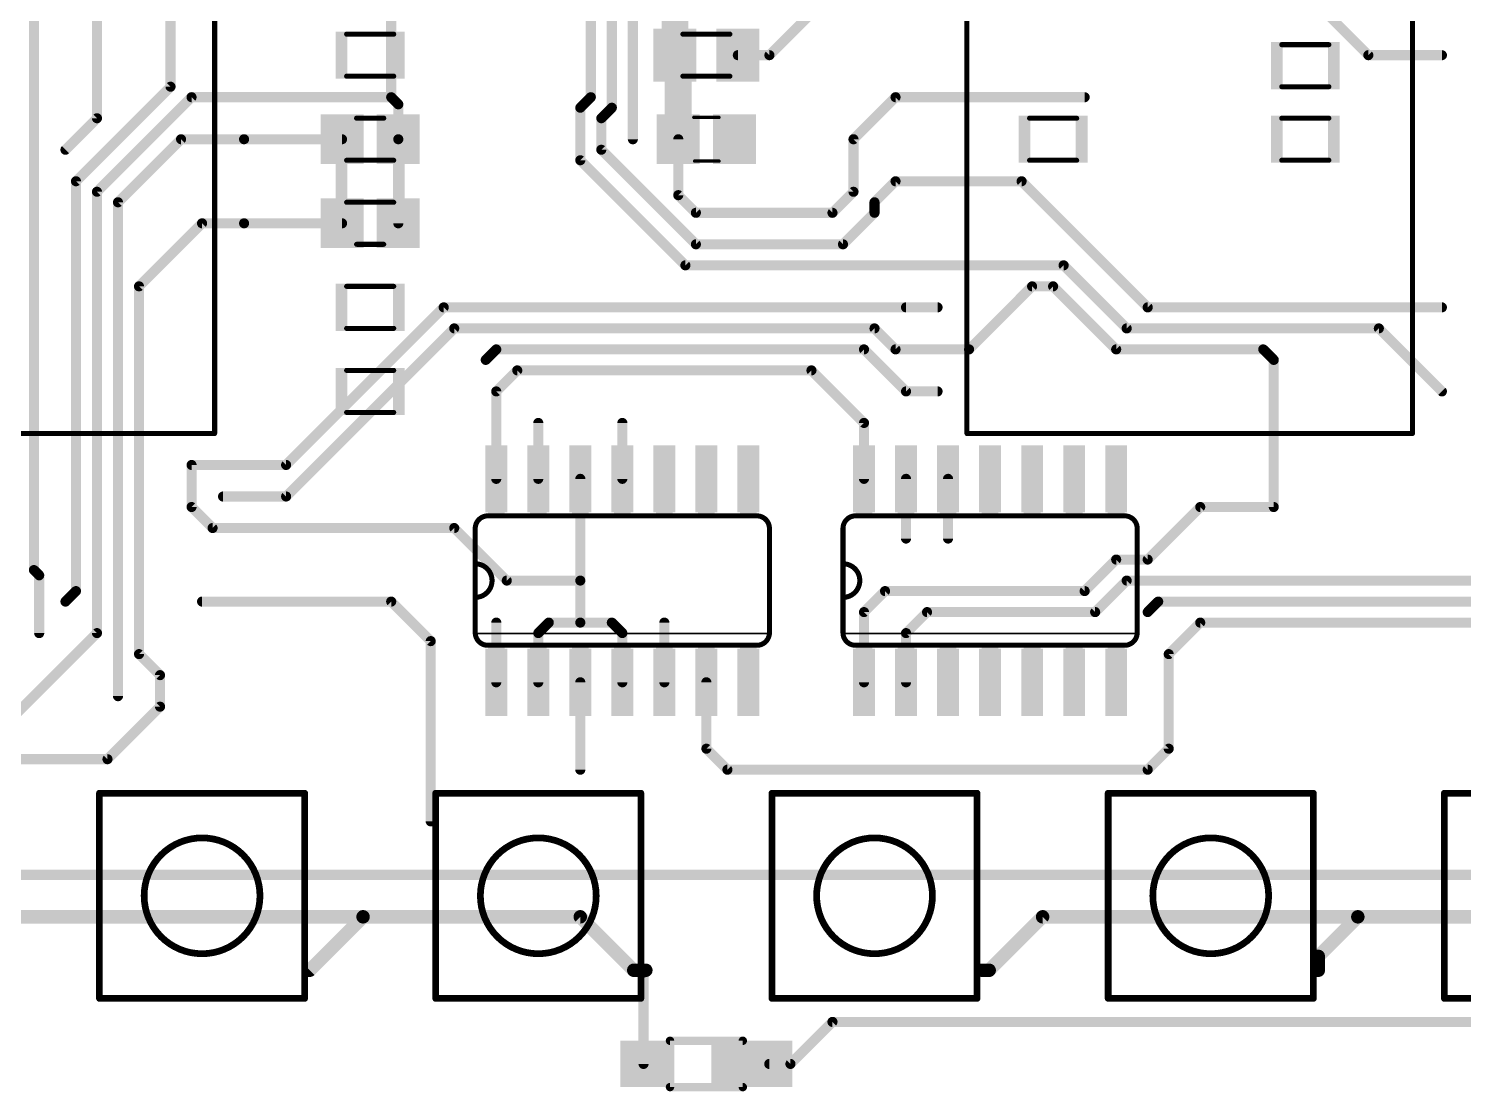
# Model space of a CAD drawing. Extents: x -0.33 to 4.26, y -0.1 to 5.53.
# Drawn here: x 1.269 to 2.975, y 2.23 to 3.494 of the extents above; entities that cross this region are included whole.
import ezdxf

# ---------------------------------------------------------------- set-up
doc = ezdxf.new("R2010")
doc.units = 0
for name, color, linetype in [('1', 22, 'CONTINUOUS'), ('21', 253, 'CONTINUOUS'), ('51', 253, 'CONTINUOUS'), ('52', 253, 'CONTINUOUS')]:
    doc.layers.add(name, color=color, linetype=linetype)

# ---------------------------------------------------------------- blocks, each defined once
blk = doc.blocks.new('RECT')
blk.add_solid([(-0.5, -0.5), (0.5, -0.5), (-0.5, 0.5), (0.5, 0.5)])

msp = doc.modelspace()

# ---------------------------------------------------------------- linework, layer by layer
at = {"layer": '1'}
for points, const_width in [([(1.275, 3.6625), (1.275, 2.85)], 0.012), ([(1.9625, 3.65), (1.9625, 3.4)], 0.012), ([(1.9875, 3.6625), (1.9875, 3.3625)], 0.012), ([(1.9375, 3.6375), (1.9375, 3.4125)], 0.012), ([(1.35, 3.625), (1.35, 3.3875)], 0.012), ([(2.037598, 3.5625), (2.037598, 3.4625)], 0.032), ([(1.7, 3.4125), (1.7, 3.554035)], 0.012), ([(1.4375, 3.425), (1.4375, 3.5375)], 0.012), ([(2.15, 3.4625), (2.2, 3.5125)], 0.012), ([(2.8125, 3.5125), (2.8625, 3.4625)], 0.012), ([(2.041535, 3.4625), (2.041535, 3.3625)], 0.032), ([(2.037598, 3.4625), (2.041535, 3.4625)], 0.024), ([(2.112402, 3.4625), (2.15, 3.4625)], 0.012), ([(2.8625, 3.4625), (2.95, 3.4625)], 0.012), ([(1.325, 3.3125), (1.4375, 3.425)], 0.012), ([(1.4625, 3.4125), (1.35, 3.3)], 0.012), ([(1.7, 3.4125), (1.4625, 3.4125)], 0.012), ([(1.708465, 3.404035), (1.7, 3.4125)], 0.012), ([(1.9375, 3.4125), (1.925, 3.4)], 0.012), ([(2.25, 3.3625), (2.3, 3.4125)], 0.012), ([(2.3, 3.4125), (2.525, 3.4125)], 0.012), ([(1.708465, 3.3625), (1.708465, 3.404035)], 0.012), ([(1.925, 3.4), (1.925, 3.3375)], 0.012), ([(1.9625, 3.4), (1.95, 3.3875)], 0.012), ([(1.35, 3.3875), (1.3125, 3.35)], 0.012), ([(1.95, 3.3875), (1.95, 3.35)], 0.012), ([(1.45, 3.3625), (1.375, 3.2875)], 0.012), ([(1.525, 3.3625), (1.45, 3.3625)], 0.012), ([(1.641535, 3.3625), (1.525, 3.3625)], 0.012), ([(1.708465, 3.2625), (1.708465, 3.3625)], 0.012), ([(2.041535, 3.3625), (2.041535, 3.295965)], 0.012), ([(2.25, 3.3), (2.25, 3.3625)], 0.012), ([(2.0625, 3.2375), (1.95, 3.35)], 0.012), ([(2.05, 3.2125), (1.925, 3.3375)], 0.012), ([(1.325, 3.3125), (1.325, 2.825)], 0.012), ([(2.275, 3.2875), (2.3, 3.3125)], 0.012), ([(2.45, 3.3125), (2.3, 3.3125)], 0.012), ([(2.6, 3.1625), (2.45, 3.3125)], 0.012), ([(1.35, 3.3), (1.35, 2.775)], 0.012), ([(2.041535, 3.295965), (2.0625, 3.275)], 0.012), ([(2.225, 3.275), (2.25, 3.3)], 0.012), ([(1.375, 3.2875), (1.375, 2.7)], 0.012), ([(2.0625, 3.275), (2.225, 3.275)], 0.012), ([(2.2375, 3.2375), (2.275, 3.275)], 0.012), ([(2.275, 3.275), (2.275, 3.2875)], 0.012), ([(1.475, 3.2625), (1.4, 3.1875)], 0.012), ([(1.525, 3.2625), (1.475, 3.2625)], 0.012), ([(1.641535, 3.2625), (1.525, 3.2625)], 0.012), ([(2.2375, 3.2375), (2.0625, 3.2375)], 0.012), ([(2.5, 3.2125), (2.05, 3.2125)], 0.012), ([(2.5, 3.2125), (2.575, 3.1375)], 0.012), ([(1.4, 3.1875), (1.4, 2.75)], 0.012), ([(2.3875, 3.1125), (2.4625, 3.1875)], 0.012), ([(2.4625, 3.1875), (2.4875, 3.1875)], 0.012), ([(2.4875, 3.1875), (2.5625, 3.1125)], 0.012), ([(1.575, 2.975), (1.7625, 3.1625)], 0.012), ([(1.7625, 3.1625), (2.35, 3.1625)], 0.012), ([(2.35, 3.1625), (2.3125, 3.1625)], 0.012), ([(2.95, 3.1625), (2.6, 3.1625)], 0.012), ([(1.575, 2.9375), (1.775, 3.1375)], 0.012), ([(1.775, 3.1375), (2.275, 3.1375)], 0.012), ([(2.275, 3.1375), (2.3, 3.1125)], 0.012), ([(2.575, 3.1375), (2.875, 3.1375)], 0.012), ([(2.875, 3.1375), (2.95, 3.0625)], 0.012), ([(1.825, 3.1125), (1.8125, 3.1)], 0.012), ([(2.2625, 3.1125), (1.825, 3.1125)], 0.012), ([(2.3125, 3.0625), (2.2625, 3.1125)], 0.012), ([(2.3, 3.1125), (2.3875, 3.1125)], 0.012), ([(2.5625, 3.1125), (2.7375, 3.1125)], 0.012), ([(2.7375, 3.1125), (2.75, 3.1)], 0.012), ([(1.825, 3.0625), (1.85, 3.0875)], 0.012), ([(1.85, 3.0875), (2.2, 3.0875)], 0.012), ([(2.2, 3.0875), (2.2625, 3.025)], 0.012), ([(2.75, 3.1), (2.75, 2.925)], 0.012), ([(1.825, 3.0625), (1.825, 2.9585)], 0.012), ([(2.35, 3.0625), (2.3125, 3.0625)], 0.012), ([(1.875, 2.9585), (1.875, 3.025)], 0.012), ([(1.975, 2.9585), (1.975, 3.025)], 0.012), ([(2.2625, 2.9585), (2.2625, 3.025)], 0.012), ([(1.575, 2.975), (1.4625, 2.975)], 0.012), ([(1.4625, 2.975), (1.4625, 2.925)], 0.012), ([(1.925, 2.9585), (1.925, 2.8375)], 0.012), ([(2.3125, 2.9585), (2.3125, 2.8875)], 0.012), ([(2.3625, 2.9585), (2.3625, 2.8875)], 0.012), ([(1.5, 2.9375), (1.575, 2.9375)], 0.012), ([(1.4625, 2.925), (1.4875, 2.9)], 0.012), ([(2.6, 2.8625), (2.6625, 2.925)], 0.012), ([(2.6625, 2.925), (2.75, 2.925)], 0.012), ([(1.4875, 2.9), (1.775, 2.9)], 0.012), ([(1.775, 2.9), (1.8375, 2.8375)], 0.012), ([(2.5625, 2.8625), (2.525, 2.825)], 0.012), ([(2.6, 2.8625), (2.5625, 2.8625)], 0.012), ([(1.275, 2.85), (1.28125, 2.84375)], 0.012), ([(1.28125, 2.84375), (1.28125, 2.775)], 0.012), ([(1.8375, 2.8375), (1.925, 2.8375)], 0.012), ([(1.925, 2.8375), (1.925, 2.7875)], 0.012), ([(2.575, 2.8375), (2.5375, 2.8)], 0.012), ([(3.4875, 2.8375), (2.575, 2.8375)], 0.012), ([(1.325, 2.825), (1.3125, 2.8125)], 0.012), ([(1.7, 2.8125), (1.475, 2.8125)], 0.012), ([(1.747047, 2.765453), (1.7, 2.8125)], 0.012), ([(2.2875, 2.825), (2.2625, 2.8)], 0.012), ([(2.525, 2.825), (2.2875, 2.825)], 0.012), ([(2.6125, 2.8125), (2.6, 2.8)], 0.012), ([(3.5, 2.8125), (2.6125, 2.8125)], 0.012), ([(2.2625, 2.7165), (2.2625, 2.8)], 0.012), ([(2.3375, 2.8), (2.3125, 2.775)], 0.012), ([(2.5375, 2.8), (2.3375, 2.8)], 0.012), ([(1.825, 2.7165), (1.825, 2.7875)], 0.012), ([(1.875, 2.775), (1.8875, 2.7875)], 0.012), ([(1.8875, 2.7875), (1.925, 2.7875)], 0.012), ([(1.925, 2.7875), (1.9625, 2.7875)], 0.012), ([(1.9625, 2.7875), (1.975, 2.775)], 0.012), ([(2.025, 2.7165), (2.025, 2.7875)], 0.012), ([(2.6625, 2.7875), (2.625, 2.75)], 0.012), ([(3.5125, 2.7875), (2.6625, 2.7875)], 0.012), ([(1.35, 2.775), (1.25, 2.675)], 0.012), ([(1.747047, 2.551083), (1.747047, 2.765453)], 0.012), ([(1.875, 2.7165), (1.875, 2.775)], 0.012), ([(1.975, 2.775), (1.975, 2.7165)], 0.012), ([(2.3125, 2.775), (2.3125, 2.7165)], 0.012), ([(1.4, 2.75), (1.425, 2.725)], 0.012), ([(2.625, 2.75), (2.625, 2.6375)], 0.012), ([(1.425, 2.725), (1.425, 2.6875)], 0.012), ([(1.925, 2.6125), (1.925, 2.7165)], 0.012), ([(2.075, 2.6375), (2.075, 2.7165)], 0.012), ([(1.425, 2.6875), (1.3625, 2.625)], 0.012), ([(1.3625, 2.625), (1.020965, 2.625)], 0.012), ([(2.1, 2.6125), (2.075, 2.6375)], 0.012), ([(2.625, 2.6375), (2.6, 2.6125)], 0.012), ([(2.6, 2.6125), (2.1, 2.6125)], 0.012), ([(3.675, 2.4875), (0.21063, 2.4875)], 0.012), ([(1.666535, 2.4375), (1.25, 2.4375)], 0.016), ([(1.666535, 2.4375), (1.602953, 2.373917)], 0.016), ([(1.925, 2.4375), (1.666535, 2.4375)], 0.016), ([(1.988583, 2.373917), (1.925, 2.4375)], 0.016), ([(2.411417, 2.373917), (2.475, 2.4375)], 0.016), ([(2.475, 2.4375), (2.85, 2.4375)], 0.016), ([(2.802953, 2.390453), (2.85, 2.4375)], 0.016), ([(2.85, 2.4375), (3.25, 2.4375)], 0.016), ([(2.802953, 2.373917), (2.802953, 2.390453)], 0.016), ([(2.002953, 2.373917), (1.988583, 2.373917)], 0.016), ([(2.000197, 2.371161), (2.002953, 2.373917)], 0.012), ([(2.000197, 2.2625), (2.000197, 2.371161)], 0.012), ([(2.402953, 2.373917), (2.411417, 2.373917)], 0.016), ([(2.175, 2.2625), (2.225, 2.3125)], 0.012), ([(2.225, 2.3125), (3, 2.3125)], 0.012), ([(2.149803, 2.2625), (2.175, 2.2625)], 0.012)]:
    msp.add_lwpolyline(points, dxfattribs=dict(at, const_width=const_width))
for points, const_width in [([(2.029598, 3.4625, 1), (2.045598, 3.4625)], 0.016), ([(2.049535, 3.4625, 1), (2.033535, 3.4625)], 0.016), ([(2.037598, 3.4685, 1), (2.037598, 3.4565)], 0.012), ([(2.041535, 3.4565, 1), (2.041535, 3.4685)], 0.012), ([(2.112402, 3.4655, 1), (2.112402, 3.4595)], 0.006), ([(2.147879, 3.464621, 1), (2.152121, 3.460379)], 0.006), ([(2.15, 3.4595, 1), (2.15, 3.4655)], 0.006), ([(2.8625, 3.4655, 1), (2.8625, 3.4595)], 0.006), ([(2.860379, 3.460379, 1), (2.864621, 3.464621)], 0.006), ([(2.95, 3.4595, 1), (2.95, 3.4655)], 0.006), ([(1.439621, 3.422879, 1), (1.435379, 3.427121)], 0.006), ([(1.4345, 3.425, 1), (1.4405, 3.425)], 0.006), ([(1.4625, 3.4155, 1), (1.4625, 3.4095)], 0.006), ([(1.464621, 3.410379, 1), (1.460379, 3.414621)], 0.006), ([(1.702121, 3.414621, 1), (1.697879, 3.410379)], 0.006), ([(1.697, 3.4125, 1), (1.703, 3.4125)], 0.006), ([(1.7, 3.4095, 1), (1.7, 3.4155)], 0.006), ([(1.9345, 3.4125, 1), (1.9405, 3.4125)], 0.006), ([(1.939621, 3.410379, 1), (1.935379, 3.414621)], 0.006), ([(2.3, 3.4155, 1), (2.3, 3.4095)], 0.006), ([(2.302121, 3.410379, 1), (2.297879, 3.414621)], 0.006), ([(2.525, 3.4095, 1), (2.525, 3.4155)], 0.006), ([(1.711465, 3.404035, 1), (1.705465, 3.404035)], 0.006), ([(1.706343, 3.401914, 1), (1.710586, 3.406157)], 0.006), ([(1.928, 3.4, 1), (1.922, 3.4)], 0.006), ([(1.922879, 3.402121, 1), (1.927121, 3.397879)], 0.006), ([(1.9595, 3.4, 1), (1.9655, 3.4)], 0.006), ([(1.964621, 3.397879, 1), (1.960379, 3.402121)], 0.006), ([(1.347, 3.3875, 1), (1.353, 3.3875)], 0.006), ([(1.352121, 3.385379, 1), (1.347879, 3.389621)], 0.006), ([(1.953, 3.3875, 1), (1.947, 3.3875)], 0.006), ([(1.947879, 3.389621, 1), (1.952121, 3.385379)], 0.006), ([(1.45, 3.3655, 1), (1.45, 3.3595)], 0.006), ([(1.452121, 3.360379, 1), (1.447879, 3.364621)], 0.006), ([(1.525, 3.3655, 1), (1.525, 3.3595)], 0.006), ([(1.525, 3.3595, 1), (1.525, 3.3655)], 0.006), ([(1.641535, 3.3595, 1), (1.641535, 3.3655)], 0.006), ([(1.711465, 3.3625, 1), (1.705465, 3.3625)], 0.006), ([(1.705465, 3.3625, 1), (1.711465, 3.3625)], 0.006), ([(1.9845, 3.3625, 1), (1.9905, 3.3625)], 0.006), ([(2.033535, 3.3625, 1), (2.049535, 3.3625)], 0.016), ([(2.044535, 3.3625, 1), (2.038535, 3.3625)], 0.006), ([(2.253, 3.3625, 1), (2.247, 3.3625)], 0.006), ([(2.247879, 3.364621, 1), (2.252121, 3.360379)], 0.006), ([(1.310379, 3.352121, 1), (1.314621, 3.347879)], 0.006), ([(1.952121, 3.352121, 1), (1.947879, 3.347879)], 0.006), ([(1.947, 3.35, 1), (1.953, 3.35)], 0.006), ([(1.927121, 3.339621, 1), (1.922879, 3.335379)], 0.006), ([(1.922, 3.3375, 1), (1.928, 3.3375)], 0.006), ([(1.328, 3.3125, 1), (1.322, 3.3125)], 0.006), ([(1.322879, 3.314621, 1), (1.327121, 3.310379)], 0.006), ([(2.3, 3.3155, 1), (2.3, 3.3095)], 0.006), ([(2.302121, 3.310379, 1), (2.297879, 3.314621)], 0.006), ([(2.452121, 3.314621, 1), (2.447879, 3.310379)], 0.006), ([(2.45, 3.3095, 1), (2.45, 3.3155)], 0.006), ([(1.353, 3.3, 1), (1.347, 3.3)], 0.006), ([(1.347879, 3.302121, 1), (1.352121, 3.297879)], 0.006), ([(2.043657, 3.298086, 1), (2.039414, 3.293843)], 0.006), ([(2.038535, 3.295965, 1), (2.044535, 3.295965)], 0.006), ([(2.247, 3.3, 1), (2.253, 3.3)], 0.006), ([(2.252121, 3.297879, 1), (2.247879, 3.302121)], 0.006), ([(1.378, 3.2875, 1), (1.372, 3.2875)], 0.006), ([(1.372879, 3.289621, 1), (1.377121, 3.285379)], 0.006), ([(2.0625, 3.278, 1), (2.0625, 3.272)], 0.006), ([(2.060379, 3.272879, 1), (2.064621, 3.277121)], 0.006), ([(2.222879, 3.277121, 1), (2.227121, 3.272879)], 0.006), ([(2.225, 3.272, 1), (2.225, 3.278)], 0.006), ([(2.278, 3.2875, 1), (2.272, 3.2875)], 0.006), ([(2.272879, 3.289621, 1), (2.277121, 3.285379)], 0.006), ([(2.272, 3.275, 1), (2.278, 3.275)], 0.006), ([(2.277121, 3.272879, 1), (2.272879, 3.277121)], 0.006), ([(1.475, 3.2655, 1), (1.475, 3.2595)], 0.006), ([(1.477121, 3.260379, 1), (1.472879, 3.264621)], 0.006), ([(1.525, 3.2655, 1), (1.525, 3.2595)], 0.006), ([(1.525, 3.2595, 1), (1.525, 3.2655)], 0.006), ([(1.641535, 3.2595, 1), (1.641535, 3.2655)], 0.006), ([(1.705465, 3.2625, 1), (1.711465, 3.2625)], 0.006), ([(2.0625, 3.2405, 1), (2.0625, 3.2345)], 0.006), ([(2.2375, 3.2345, 1), (2.2375, 3.2405)], 0.006), ([(2.060379, 3.235379, 1), (2.064621, 3.239621)], 0.006), ([(2.235379, 3.239621, 1), (2.239621, 3.235379)], 0.006), ([(2.05, 3.2155, 1), (2.05, 3.2095)], 0.006), ([(2.047879, 3.210379, 1), (2.052121, 3.214621)], 0.006), ([(2.502121, 3.214621, 1), (2.497879, 3.210379)], 0.006), ([(2.5, 3.2095, 1), (2.5, 3.2155)], 0.006), ([(1.403, 3.1875, 1), (1.397, 3.1875)], 0.006), ([(1.397879, 3.189621, 1), (1.402121, 3.185379)], 0.006), ([(2.4625, 3.1905, 1), (2.4625, 3.1845)], 0.006), ([(2.464621, 3.185379, 1), (2.460379, 3.189621)], 0.006), ([(2.489621, 3.189621, 1), (2.485379, 3.185379)], 0.006), ([(2.4875, 3.1845, 1), (2.4875, 3.1905)], 0.006), ([(1.7625, 3.1655, 1), (1.7625, 3.1595)], 0.006), ([(1.764621, 3.160379, 1), (1.760379, 3.164621)], 0.006), ([(2.3125, 3.1655, 1), (2.3125, 3.1595)], 0.006), ([(2.35, 3.1595, 1), (2.35, 3.1655)], 0.006), ([(2.35, 3.1595, 1), (2.35, 3.1655)], 0.006), ([(2.6, 3.1655, 1), (2.6, 3.1595)], 0.006), ([(2.597879, 3.160379, 1), (2.602121, 3.164621)], 0.006), ([(2.95, 3.1595, 1), (2.95, 3.1655)], 0.006), ([(1.775, 3.1405, 1), (1.775, 3.1345)], 0.006), ([(1.777121, 3.135379, 1), (1.772879, 3.139621)], 0.006), ([(2.277121, 3.139621, 1), (2.272879, 3.135379)], 0.006), ([(2.275, 3.1345, 1), (2.275, 3.1405)], 0.006), ([(2.575, 3.1405, 1), (2.575, 3.1345)], 0.006), ([(2.572879, 3.135379, 1), (2.577121, 3.139621)], 0.006), ([(2.877121, 3.139621, 1), (2.872879, 3.135379)], 0.006), ([(2.875, 3.1345, 1), (2.875, 3.1405)], 0.006), ([(1.825, 3.1155, 1), (1.825, 3.1095)], 0.006), ([(1.827121, 3.110379, 1), (1.822879, 3.114621)], 0.006), ([(2.264621, 3.114621, 1), (2.260379, 3.110379)], 0.006), ([(2.2625, 3.1095, 1), (2.2625, 3.1155)], 0.006), ([(2.3, 3.1155, 1), (2.3, 3.1095)], 0.006), ([(2.297879, 3.110379, 1), (2.302121, 3.114621)], 0.006), ([(2.385379, 3.114621, 1), (2.389621, 3.110379)], 0.006), ([(2.3875, 3.1095, 1), (2.3875, 3.1155)], 0.006), ([(2.5625, 3.1155, 1), (2.5625, 3.1095)], 0.006), ([(2.560379, 3.110379, 1), (2.564621, 3.114621)], 0.006), ([(2.739621, 3.114621, 1), (2.735379, 3.110379)], 0.006), ([(2.7375, 3.1095, 1), (2.7375, 3.1155)], 0.006), ([(1.810379, 3.102121, 1), (1.814621, 3.097879)], 0.006), ([(1.85, 3.0905, 1), (1.85, 3.0845)], 0.006), ([(1.852121, 3.085379, 1), (1.847879, 3.089621)], 0.006), ([(2.202121, 3.089621, 1), (2.197879, 3.085379)], 0.006), ([(2.2, 3.0845, 1), (2.2, 3.0905)], 0.006), ([(2.753, 3.1, 1), (2.747, 3.1)], 0.006), ([(2.747879, 3.097879, 1), (2.752121, 3.102121)], 0.006), ([(1.828, 3.0625, 1), (1.822, 3.0625)], 0.006), ([(1.822879, 3.064621, 1), (1.827121, 3.060379)], 0.006), ([(2.3125, 3.0655, 1), (2.3125, 3.0595)], 0.006), ([(2.310379, 3.060379, 1), (2.314621, 3.064621)], 0.006), ([(2.35, 3.0595, 1), (2.35, 3.0655)], 0.006), ([(2.947879, 3.060379, 1), (2.952121, 3.064621)], 0.006), ([(1.878, 3.025, 1), (1.872, 3.025)], 0.006), ([(1.978, 3.025, 1), (1.972, 3.025)], 0.006), ([(2.2655, 3.025, 1), (2.2595, 3.025)], 0.006), ([(2.260379, 3.022879, 1), (2.264621, 3.027121)], 0.006), ([(1.4625, 2.978, 1), (1.4625, 2.972)], 0.006), ([(1.4655, 2.975, 1), (1.4595, 2.975)], 0.006), ([(1.572879, 2.977121, 1), (1.577121, 2.972879)], 0.006), ([(1.575, 2.972, 1), (1.575, 2.978)], 0.006), ([(1.822, 2.9585, 1), (1.828, 2.9585)], 0.006), ([(1.872, 2.9585, 1), (1.878, 2.9585)], 0.006), ([(1.928, 2.9585, 1), (1.922, 2.9585)], 0.006), ([(1.972, 2.9585, 1), (1.978, 2.9585)], 0.006), ([(2.2595, 2.9585, 1), (2.2655, 2.9585)], 0.006), ([(2.3155, 2.9585, 1), (2.3095, 2.9585)], 0.006), ([(2.3655, 2.9585, 1), (2.3595, 2.9585)], 0.006), ([(1.5, 2.9405, 1), (1.5, 2.9345)], 0.006), ([(1.572879, 2.939621, 1), (1.577121, 2.935379)], 0.006), ([(1.575, 2.9345, 1), (1.575, 2.9405)], 0.006), ([(1.464621, 2.927121, 1), (1.460379, 2.922879)], 0.006), ([(1.4595, 2.925, 1), (1.4655, 2.925)], 0.006), ([(2.6625, 2.928, 1), (2.6625, 2.922)], 0.006), ([(2.664621, 2.922879, 1), (2.660379, 2.927121)], 0.006), ([(2.747, 2.925, 1), (2.753, 2.925)], 0.006), ([(2.75, 2.922, 1), (2.75, 2.928)], 0.006), ([(1.4875, 2.903, 1), (1.4875, 2.897)], 0.006), ([(1.485379, 2.897879, 1), (1.489621, 2.902121)], 0.006), ([(1.777121, 2.902121, 1), (1.772879, 2.897879)], 0.006), ([(1.775, 2.897, 1), (1.775, 2.903)], 0.006), ([(2.3095, 2.8875, 1), (2.3155, 2.8875)], 0.006), ([(2.3595, 2.8875, 1), (2.3655, 2.8875)], 0.006), ([(2.5625, 2.8655, 1), (2.5625, 2.8595)], 0.006), ([(2.564621, 2.860379, 1), (2.560379, 2.864621)], 0.006), ([(2.597879, 2.864621, 1), (2.602121, 2.860379)], 0.006), ([(2.6, 2.8595, 1), (2.6, 2.8655)], 0.006), ([(1.277121, 2.852121, 1), (1.272879, 2.847879)], 0.006), ([(1.272, 2.85, 1), (1.278, 2.85)], 0.006), ([(1.28425, 2.84375, 1), (1.27825, 2.84375)], 0.006), ([(1.279129, 2.841629, 1), (1.283371, 2.845871)], 0.006), ([(1.8375, 2.8405, 1), (1.8375, 2.8345)], 0.006), ([(1.835379, 2.835379, 1), (1.839621, 2.839621)], 0.006), ([(1.928, 2.8375, 1), (1.922, 2.8375)], 0.006), ([(1.922, 2.8375, 1), (1.928, 2.8375)], 0.006), ([(1.925, 2.8345, 1), (1.925, 2.8405)], 0.006), ([(2.575, 2.8405, 1), (2.575, 2.8345)], 0.006), ([(2.577121, 2.835379, 1), (2.572879, 2.839621)], 0.006), ([(1.310379, 2.814621, 1), (1.314621, 2.810379)], 0.006), ([(1.322, 2.825, 1), (1.328, 2.825)], 0.006), ([(1.327121, 2.822879, 1), (1.322879, 2.827121)], 0.006), ([(1.475, 2.8155, 1), (1.475, 2.8095)], 0.006), ([(1.702121, 2.814621, 1), (1.697879, 2.810379)], 0.006), ([(1.7, 2.8095, 1), (1.7, 2.8155)], 0.006), ([(2.2875, 2.828, 1), (2.2875, 2.822)], 0.006), ([(2.289621, 2.822879, 1), (2.285379, 2.827121)], 0.006), ([(2.522879, 2.827121, 1), (2.527121, 2.822879)], 0.006), ([(2.525, 2.822, 1), (2.525, 2.828)], 0.006), ([(2.6125, 2.8155, 1), (2.6125, 2.8095)], 0.006), ([(2.614621, 2.810379, 1), (2.610379, 2.814621)], 0.006), ([(2.2655, 2.8, 1), (2.2595, 2.8)], 0.006), ([(2.260379, 2.802121, 1), (2.264621, 2.797879)], 0.006), ([(2.3375, 2.803, 1), (2.3375, 2.797)], 0.006), ([(2.339621, 2.797879, 1), (2.335379, 2.802121)], 0.006), ([(2.535379, 2.802121, 1), (2.539621, 2.797879)], 0.006), ([(2.5375, 2.797, 1), (2.5375, 2.803)], 0.006), ([(2.597879, 2.802121, 1), (2.602121, 2.797879)], 0.006), ([(1.828, 2.7875, 1), (1.822, 2.7875)], 0.006), ([(1.8875, 2.7905, 1), (1.8875, 2.7845)], 0.006), ([(1.889621, 2.785379, 1), (1.885379, 2.789621)], 0.006), ([(1.925, 2.7905, 1), (1.925, 2.7845)], 0.006), ([(1.922, 2.7875, 1), (1.928, 2.7875)], 0.006), ([(1.925, 2.7845, 1), (1.925, 2.7905)], 0.006), ([(1.964621, 2.789621, 1), (1.960379, 2.785379)], 0.006), ([(1.9625, 2.7845, 1), (1.9625, 2.7905)], 0.006), ([(2.028, 2.7875, 1), (2.022, 2.7875)], 0.006), ([(2.6625, 2.7905, 1), (2.6625, 2.7845)], 0.006), ([(2.664621, 2.785379, 1), (2.660379, 2.789621)], 0.006), ([(1.27825, 2.775, 1), (1.28425, 2.775)], 0.006), ([(1.347, 2.775, 1), (1.353, 2.775)], 0.006), ([(1.352121, 2.772879, 1), (1.347879, 2.777121)], 0.006), ([(1.750047, 2.765453, 1), (1.744047, 2.765453)], 0.006), ([(1.744926, 2.763331, 1), (1.749169, 2.767574)], 0.006), ([(1.878, 2.775, 1), (1.872, 2.775)], 0.006), ([(1.872879, 2.777121, 1), (1.877121, 2.772879)], 0.006), ([(1.978, 2.775, 1), (1.972, 2.775)], 0.006), ([(1.972879, 2.772879, 1), (1.977121, 2.777121)], 0.006), ([(2.3155, 2.775, 1), (2.3095, 2.775)], 0.006), ([(2.310379, 2.777121, 1), (2.314621, 2.772879)], 0.006), ([(1.402121, 2.752121, 1), (1.397879, 2.747879)], 0.006), ([(1.397, 2.75, 1), (1.403, 2.75)], 0.006), ([(2.628, 2.75, 1), (2.622, 2.75)], 0.006), ([(2.622879, 2.752121, 1), (2.627121, 2.747879)], 0.006), ([(1.428, 2.725, 1), (1.422, 2.725)], 0.006), ([(1.422879, 2.722879, 1), (1.427121, 2.727121)], 0.006), ([(1.822, 2.7165, 1), (1.828, 2.7165)], 0.006), ([(1.872, 2.7165, 1), (1.878, 2.7165)], 0.006), ([(1.928, 2.7165, 1), (1.922, 2.7165)], 0.006), ([(1.972, 2.7165, 1), (1.978, 2.7165)], 0.006), ([(2.022, 2.7165, 1), (2.028, 2.7165)], 0.006), ([(2.078, 2.7165, 1), (2.072, 2.7165)], 0.006), ([(2.2595, 2.7165, 1), (2.2655, 2.7165)], 0.006), ([(2.3095, 2.7165, 1), (2.3155, 2.7165)], 0.006), ([(1.372, 2.7, 1), (1.378, 2.7)], 0.006), ([(1.422, 2.6875, 1), (1.428, 2.6875)], 0.006), ([(1.427121, 2.685379, 1), (1.422879, 2.689621)], 0.006), ([(1.360379, 2.627121, 1), (1.364621, 2.622879)], 0.006), ([(1.3625, 2.622, 1), (1.3625, 2.628)], 0.006), ([(2.077121, 2.639621, 1), (2.072879, 2.635379)], 0.006), ([(2.072, 2.6375, 1), (2.078, 2.6375)], 0.006), ([(2.622, 2.6375, 1), (2.628, 2.6375)], 0.006), ([(2.627121, 2.635379, 1), (2.622879, 2.639621)], 0.006), ([(1.922, 2.6125, 1), (1.928, 2.6125)], 0.006), ([(2.1, 2.6155, 1), (2.1, 2.6095)], 0.006), ([(2.097879, 2.610379, 1), (2.102121, 2.614621)], 0.006), ([(2.597879, 2.614621, 1), (2.602121, 2.610379)], 0.006), ([(2.6, 2.6095, 1), (2.6, 2.6155)], 0.006), ([(1.744047, 2.551083, 1), (1.750047, 2.551083)], 0.006), ([(1.666535, 2.4415, 1), (1.666535, 2.4335)], 0.008), ([(1.669364, 2.434672, 1), (1.663707, 2.440328)], 0.008), ([(1.666535, 2.4335, 1), (1.666535, 2.4415)], 0.008), ([(1.927828, 2.440328, 1), (1.922172, 2.434672)], 0.008), ([(1.925, 2.4335, 1), (1.925, 2.4415)], 0.008), ([(2.475, 2.4415, 1), (2.475, 2.4335)], 0.008), ([(2.477828, 2.434672, 1), (2.472172, 2.440328)], 0.008), ([(2.85, 2.4415, 1), (2.85, 2.4335)], 0.008), ([(2.852828, 2.434672, 1), (2.847172, 2.440328)], 0.008), ([(2.85, 2.4335, 1), (2.85, 2.4415)], 0.008), ([(2.800124, 2.393281, 1), (2.805781, 2.387624)], 0.008), ([(2.806953, 2.390453, 1), (2.798953, 2.390453)], 0.008), ([(1.600124, 2.376746, 1), (1.605781, 2.371089)], 0.008), ([(1.988583, 2.377917, 1), (1.988583, 2.369917)], 0.008), ([(1.985754, 2.371089, 1), (1.991411, 2.376746)], 0.008), ([(2.003197, 2.371161, 1), (1.997197, 2.371161)], 0.006), ([(1.998076, 2.373283, 1), (2.002318, 2.36904)], 0.006), ([(2.005074, 2.371796, 1), (2.000831, 2.376039)], 0.006), ([(2.002953, 2.369917, 1), (2.002953, 2.377917)], 0.008), ([(2.402953, 2.377917, 1), (2.402953, 2.369917)], 0.008), ([(2.408589, 2.376746, 1), (2.414246, 2.371089)], 0.008), ([(2.411417, 2.369917, 1), (2.411417, 2.377917)], 0.008), ([(2.798953, 2.373917, 1), (2.806953, 2.373917)], 0.008), ([(2.225, 2.3155, 1), (2.225, 2.3095)], 0.006), ([(2.227121, 2.310379, 1), (2.222879, 2.314621)], 0.006), ([(1.997197, 2.2625, 1), (2.003197, 2.2625)], 0.006), ([(2.149803, 2.2655, 1), (2.149803, 2.2595)], 0.006), ([(2.172879, 2.264621, 1), (2.177121, 2.260379)], 0.006), ([(2.175, 2.2595, 1), (2.175, 2.2655)], 0.006)]:
    msp.add_lwpolyline(points, format="xyb", dxfattribs=dict(at, const_width=const_width))
at = {"layer": '21'}
for points, const_width in [([(1.49, 3.0125), (1.49, 5.0125)], 0.006), ([(2.385, 5.0125), (2.385, 3.0125)], 0.006), ([(2.915, 3.0125), (2.915, 5.0125)], 0.006), ([(1.49, 3.0125), (0.96, 3.0125)], 0.006), ([(2.915, 3.0125), (2.385, 3.0125)], 0.006), ([(1.8, 2.8995), (1.8, 2.8575)], 0.006), ([(2.135, 2.9145), (1.815, 2.9145)], 0.006), ([(2.15, 2.7755), (2.15, 2.8995)], 0.006), ([(2.2375, 2.8995), (2.2375, 2.8575)], 0.006), ([(2.5875, 2.7755), (2.5875, 2.8995)], 0.006), ([(1.8, 2.8575), (1.8, 2.8175)], 0.006), ([(2.2375, 2.8575), (2.2375, 2.8175)], 0.006), ([(1.8, 2.8175), (1.8, 2.7755)], 0.006), ([(2.2375, 2.8175), (2.2375, 2.7755)], 0.006), ([(1.8, 2.7745), (2.15, 2.7745)], 0.002), ([(2.2375, 2.7745), (2.5875, 2.7745)], 0.002), ([(1.815, 2.7605), (2.135, 2.7605)], 0.006), ([(1.534055, 2.584547), (1.415945, 2.584547)], 0.008), ([(1.934055, 2.584547), (1.815945, 2.584547)], 0.008), ([(2.334055, 2.584547), (2.215945, 2.584547)], 0.008), ([(2.734055, 2.584547), (2.615945, 2.584547)], 0.008), ([(1.352953, 2.42313), (1.352953, 2.50187)], 0.008), ([(1.597047, 2.42313), (1.597047, 2.50187)], 0.008), ([(1.752953, 2.42313), (1.752953, 2.50187)], 0.008), ([(1.997047, 2.42313), (1.997047, 2.50187)], 0.008), ([(2.152953, 2.42313), (2.152953, 2.50187)], 0.008), ([(2.397047, 2.42313), (2.397047, 2.50187)], 0.008), ([(2.552953, 2.42313), (2.552953, 2.50187)], 0.008), ([(2.797047, 2.42313), (2.797047, 2.50187)], 0.008), ([(2.952953, 2.42313), (2.952953, 2.50187)], 0.008), ([(1.534055, 2.340453), (1.415945, 2.340453)], 0.008), ([(1.934055, 2.340453), (1.815945, 2.340453)], 0.008), ([(2.334055, 2.340453), (2.215945, 2.340453)], 0.008), ([(2.734055, 2.340453), (2.615945, 2.340453)], 0.008)]:
    msp.add_lwpolyline(points, dxfattribs=dict(at, const_width=const_width))
for points, const_width in [([(1.4885, 3.0125, 1), (1.4915, 3.0125)], 0.003), ([(1.49, 3.011, 1), (1.49, 3.014)], 0.003), ([(2.385, 3.014, 1), (2.385, 3.011)], 0.003), ([(2.3835, 3.0125, 1), (2.3865, 3.0125)], 0.003), ([(2.9135, 3.0125, 1), (2.9165, 3.0125)], 0.003), ([(2.915, 3.011, 1), (2.915, 3.014)], 0.003), ([(1.815, 2.9145, 0.414214), (1.8, 2.8995)], 0.006), ([(1.8015, 2.8995, 1), (1.7985, 2.8995)], 0.003), ([(1.815, 2.916, 1), (1.815, 2.913)], 0.003), ([(1.815, 2.913, 1), (1.815, 2.916)], 0.003), ([(2.15, 2.8995, 0.414214), (2.135, 2.9145)], 0.006), ([(2.135, 2.916, 1), (2.135, 2.913)], 0.003), ([(2.135, 2.913, 1), (2.135, 2.916)], 0.003), ([(2.1515, 2.8995, 1), (2.1485, 2.8995)], 0.003), ([(2.2525, 2.9145, 0.414214), (2.2375, 2.8995)], 0.006), ([(2.239, 2.8995, 1), (2.236, 2.8995)], 0.003), ([(2.2525, 2.913, 1), (2.2525, 2.916)], 0.003), ([(2.5875, 2.8995, 0.414214), (2.5725, 2.9145)], 0.006), ([(2.5725, 2.916, 1), (2.5725, 2.913)], 0.003), ([(2.589, 2.8995, 1), (2.586, 2.8995)], 0.003), ([(1.7985, 2.8995, 1), (1.8015, 2.8995)], 0.003), ([(2.1485, 2.8995, 1), (2.1515, 2.8995)], 0.003), ([(2.236, 2.8995, 1), (2.239, 2.8995)], 0.003), ([(2.586, 2.8995, 1), (2.589, 2.8995)], 0.003), ([(1.8015, 2.8575, 1), (1.7985, 2.8575)], 0.003), ([(1.8, 2.8175, 1), (1.8, 2.8575)], 0.006), ([(1.8, 2.859, 1), (1.8, 2.856)], 0.003), ([(1.7985, 2.8575, 1), (1.8015, 2.8575)], 0.003), ([(2.239, 2.8575, 1), (2.236, 2.8575)], 0.003), ([(2.2375, 2.8175, 1), (2.2375, 2.8575)], 0.006), ([(2.2375, 2.859, 1), (2.2375, 2.856)], 0.003), ([(2.236, 2.8575, 1), (2.239, 2.8575)], 0.003), ([(1.8015, 2.8175, 1), (1.7985, 2.8175)], 0.003), ([(1.8, 2.819, 1), (1.8, 2.816)], 0.003), ([(1.7985, 2.8175, 1), (1.8015, 2.8175)], 0.003), ([(2.239, 2.8175, 1), (2.236, 2.8175)], 0.003), ([(2.2375, 2.819, 1), (2.2375, 2.816)], 0.003), ([(2.236, 2.8175, 1), (2.239, 2.8175)], 0.003), ([(1.8, 2.7755, 0.414214), (1.815, 2.7605)], 0.006), ([(1.8015, 2.7755, 1), (1.7985, 2.7755)], 0.003), ([(1.7985, 2.7755, 1), (1.8015, 2.7755)], 0.003), ([(1.8, 2.775, 1), (1.8, 2.774)], 0.001), ([(2.135, 2.7605, 0.414214), (2.15, 2.7755)], 0.006), ([(2.1515, 2.7755, 1), (2.1485, 2.7755)], 0.003), ([(2.1485, 2.7755, 1), (2.1515, 2.7755)], 0.003), ([(2.15, 2.774, 1), (2.15, 2.775)], 0.001), ([(2.2375, 2.7755, 0.414214), (2.2525, 2.7605)], 0.006), ([(2.239, 2.7755, 1), (2.236, 2.7755)], 0.003), ([(2.236, 2.7755, 1), (2.239, 2.7755)], 0.003), ([(2.2375, 2.775, 1), (2.2375, 2.774)], 0.001), ([(2.5725, 2.7605, 0.414214), (2.5875, 2.7755)], 0.006), ([(2.589, 2.7755, 1), (2.586, 2.7755)], 0.003), ([(2.586, 2.7755, 1), (2.589, 2.7755)], 0.003), ([(2.5875, 2.774, 1), (2.5875, 2.775)], 0.001), ([(1.815, 2.762, 1), (1.815, 2.759)], 0.003), ([(1.815, 2.759, 1), (1.815, 2.762)], 0.003), ([(2.135, 2.762, 1), (2.135, 2.759)], 0.003), ([(2.135, 2.759, 1), (2.135, 2.762)], 0.003), ([(2.2525, 2.759, 1), (2.2525, 2.762)], 0.003), ([(2.5725, 2.762, 1), (2.5725, 2.759)], 0.003), ([(1.415945, 2.586547, 1), (1.415945, 2.582547)], 0.004), ([(1.534055, 2.582547, 1), (1.534055, 2.586547)], 0.004), ([(1.815945, 2.586547, 1), (1.815945, 2.582547)], 0.004), ([(1.934055, 2.582547, 1), (1.934055, 2.586547)], 0.004), ([(2.215945, 2.586547, 1), (2.215945, 2.582547)], 0.004), ([(2.334055, 2.582547, 1), (2.334055, 2.586547)], 0.004), ([(2.615945, 2.586547, 1), (2.615945, 2.582547)], 0.004), ([(2.734055, 2.582547, 1), (2.734055, 2.586547)], 0.004), ([(1.475, 2.393602, 1), (1.475, 2.531398, 1), (1.475, 2.393602)], 0.008), ([(1.875, 2.393602, 1), (1.875, 2.531398, 1), (1.875, 2.393602)], 0.008), ([(2.275, 2.393602, 1), (2.275, 2.531398, 1), (2.275, 2.393602)], 0.008), ([(2.675, 2.393602, 1), (2.675, 2.531398, 1), (2.675, 2.393602)], 0.008), ([(1.354953, 2.50187, 1), (1.350953, 2.50187)], 0.004), ([(1.599047, 2.50187, 1), (1.595047, 2.50187)], 0.004), ([(1.754953, 2.50187, 1), (1.750953, 2.50187)], 0.004), ([(1.999047, 2.50187, 1), (1.995047, 2.50187)], 0.004), ([(2.154953, 2.50187, 1), (2.150953, 2.50187)], 0.004), ([(2.399047, 2.50187, 1), (2.395047, 2.50187)], 0.004), ([(2.554953, 2.50187, 1), (2.550953, 2.50187)], 0.004), ([(2.799047, 2.50187, 1), (2.795047, 2.50187)], 0.004), ([(2.954953, 2.50187, 1), (2.950953, 2.50187)], 0.004), ([(1.350953, 2.42313, 1), (1.354953, 2.42313)], 0.004), ([(1.595047, 2.42313, 1), (1.599047, 2.42313)], 0.004), ([(1.750953, 2.42313, 1), (1.754953, 2.42313)], 0.004), ([(1.995047, 2.42313, 1), (1.999047, 2.42313)], 0.004), ([(2.150953, 2.42313, 1), (2.154953, 2.42313)], 0.004), ([(2.395047, 2.42313, 1), (2.399047, 2.42313)], 0.004), ([(2.550953, 2.42313, 1), (2.554953, 2.42313)], 0.004), ([(2.795047, 2.42313, 1), (2.799047, 2.42313)], 0.004), ([(2.950953, 2.42313, 1), (2.954953, 2.42313)], 0.004), ([(1.415945, 2.342453, 1), (1.415945, 2.338453)], 0.004), ([(1.534055, 2.338453, 1), (1.534055, 2.342453)], 0.004), ([(1.815945, 2.342453, 1), (1.815945, 2.338453)], 0.004), ([(1.934055, 2.338453, 1), (1.934055, 2.342453)], 0.004), ([(2.215945, 2.342453, 1), (2.215945, 2.338453)], 0.004), ([(2.334055, 2.338453, 1), (2.334055, 2.342453)], 0.004), ([(2.615945, 2.342453, 1), (2.615945, 2.338453)], 0.004), ([(2.734055, 2.338453, 1), (2.734055, 2.342453)], 0.004)]:
    msp.add_lwpolyline(points, format="xyb", dxfattribs=dict(at, const_width=const_width))
at = {"layer": '51'}
for points, const_width in [([(2.047, 3.4875), (2.103, 3.4875)], 0.006), ([(2.047, 3.4375), (2.103, 3.4375)], 0.006), ([(1.658858, 3.3875), (1.691142, 3.3875)], 0.006), ([(2.06, 3.388484), (2.09, 3.388484)], 0.004), ([(1.658858, 3.3375), (1.691142, 3.3375)], 0.006), ([(2.060984, 3.336516), (2.09, 3.336516)], 0.004), ([(1.658858, 3.2875), (1.691142, 3.2875)], 0.006), ([(1.658858, 3.2375), (1.691142, 3.2375)], 0.006), ([(2.5725, 2.9145), (2.2525, 2.9145)], 0.006), ([(2.2525, 2.7605), (2.5725, 2.7605)], 0.006), ([(1.352953, 2.584547), (1.597047, 2.584547)], 0.008), ([(1.352953, 2.340453), (1.352953, 2.584547)], 0.008), ([(1.597047, 2.584547), (1.597047, 2.340453)], 0.008), ([(1.752953, 2.584547), (1.997047, 2.584547)], 0.008), ([(1.752953, 2.340453), (1.752953, 2.584547)], 0.008), ([(1.997047, 2.584547), (1.997047, 2.340453)], 0.008), ([(2.152953, 2.584547), (2.397047, 2.584547)], 0.008), ([(2.152953, 2.340453), (2.152953, 2.584547)], 0.008), ([(2.397047, 2.584547), (2.397047, 2.340453)], 0.008), ([(2.552953, 2.584547), (2.797047, 2.584547)], 0.008), ([(2.552953, 2.340453), (2.552953, 2.584547)], 0.008), ([(2.797047, 2.584547), (2.797047, 2.340453)], 0.008), ([(2.952953, 2.584547), (3.197047, 2.584547)], 0.008), ([(2.952953, 2.340453), (2.952953, 2.584547)], 0.008), ([(1.597047, 2.340453), (1.352953, 2.340453)], 0.008), ([(1.997047, 2.340453), (1.752953, 2.340453)], 0.008), ([(2.397047, 2.340453), (2.152953, 2.340453)], 0.008), ([(2.797047, 2.340453), (2.552953, 2.340453)], 0.008), ([(3.197047, 2.340453), (2.952953, 2.340453)], 0.008), ([(2.031693, 2.234941), (2.031693, 2.290059)], 0.01), ([(2.031693, 2.290059), (2.118307, 2.290059)], 0.01), ([(2.118307, 2.290059), (2.118307, 2.234941)], 0.01), ([(2.118307, 2.234941), (2.031693, 2.234941)], 0.01)]:
    msp.add_lwpolyline(points, dxfattribs=dict(at, const_width=const_width))
for points, const_width in [([(2.047, 3.489, 1), (2.047, 3.486)], 0.003), ([(2.103, 3.486, 1), (2.103, 3.489)], 0.003), ([(2.047, 3.439, 1), (2.047, 3.436)], 0.003), ([(2.103, 3.436, 1), (2.103, 3.439)], 0.003), ([(1.658858, 3.389, 1), (1.658858, 3.386)], 0.003), ([(1.691142, 3.386, 1), (1.691142, 3.389)], 0.003), ([(2.06, 3.389484, 1), (2.06, 3.387484)], 0.002), ([(2.09, 3.387484, 1), (2.09, 3.389484)], 0.002), ([(1.658858, 3.339, 1), (1.658858, 3.336)], 0.003), ([(1.691142, 3.336, 1), (1.691142, 3.339)], 0.003), ([(2.060984, 3.337516, 1), (2.060984, 3.335516)], 0.002), ([(2.09, 3.335516, 1), (2.09, 3.337516)], 0.002), ([(1.658858, 3.289, 1), (1.658858, 3.286)], 0.003), ([(1.691142, 3.286, 1), (1.691142, 3.289)], 0.003), ([(1.658858, 3.239, 1), (1.658858, 3.236)], 0.003), ([(1.691142, 3.236, 1), (1.691142, 3.239)], 0.003), ([(2.2525, 2.916, 1), (2.2525, 2.913)], 0.003), ([(2.5725, 2.913, 1), (2.5725, 2.916)], 0.003), ([(2.2525, 2.762, 1), (2.2525, 2.759)], 0.003), ([(2.5725, 2.759, 1), (2.5725, 2.762)], 0.003), ([(1.352953, 2.586547, 1), (1.352953, 2.582547)], 0.004), ([(1.354953, 2.584547, 1), (1.350953, 2.584547)], 0.004), ([(1.599047, 2.584547, 1), (1.595047, 2.584547)], 0.004), ([(1.597047, 2.582547, 1), (1.597047, 2.586547)], 0.004), ([(1.752953, 2.586547, 1), (1.752953, 2.582547)], 0.004), ([(1.754953, 2.584547, 1), (1.750953, 2.584547)], 0.004), ([(1.999047, 2.584547, 1), (1.995047, 2.584547)], 0.004), ([(1.997047, 2.582547, 1), (1.997047, 2.586547)], 0.004), ([(2.152953, 2.586547, 1), (2.152953, 2.582547)], 0.004), ([(2.154953, 2.584547, 1), (2.150953, 2.584547)], 0.004), ([(2.399047, 2.584547, 1), (2.395047, 2.584547)], 0.004), ([(2.397047, 2.582547, 1), (2.397047, 2.586547)], 0.004), ([(2.552953, 2.586547, 1), (2.552953, 2.582547)], 0.004), ([(2.554953, 2.584547, 1), (2.550953, 2.584547)], 0.004), ([(2.799047, 2.584547, 1), (2.795047, 2.584547)], 0.004), ([(2.797047, 2.582547, 1), (2.797047, 2.586547)], 0.004), ([(2.952953, 2.586547, 1), (2.952953, 2.582547)], 0.004), ([(2.954953, 2.584547, 1), (2.950953, 2.584547)], 0.004), ([(1.475, 2.393602, 1), (1.475, 2.531398, 1), (1.475, 2.393602)], 0.008), ([(1.875, 2.393602, 1), (1.875, 2.531398, 1), (1.875, 2.393602)], 0.008), ([(2.275, 2.393602, 1), (2.275, 2.531398, 1), (2.275, 2.393602)], 0.008), ([(2.675, 2.393602, 1), (2.675, 2.531398, 1), (2.675, 2.393602)], 0.008), ([(1.352953, 2.342453, 1), (1.352953, 2.338453)], 0.004), ([(1.350953, 2.340453, 1), (1.354953, 2.340453)], 0.004), ([(1.595047, 2.340453, 1), (1.599047, 2.340453)], 0.004), ([(1.597047, 2.338453, 1), (1.597047, 2.342453)], 0.004), ([(1.752953, 2.342453, 1), (1.752953, 2.338453)], 0.004), ([(1.750953, 2.340453, 1), (1.754953, 2.340453)], 0.004), ([(1.995047, 2.340453, 1), (1.999047, 2.340453)], 0.004), ([(1.997047, 2.338453, 1), (1.997047, 2.342453)], 0.004), ([(2.152953, 2.342453, 1), (2.152953, 2.338453)], 0.004), ([(2.150953, 2.340453, 1), (2.154953, 2.340453)], 0.004), ([(2.395047, 2.340453, 1), (2.399047, 2.340453)], 0.004), ([(2.397047, 2.338453, 1), (2.397047, 2.342453)], 0.004), ([(2.552953, 2.342453, 1), (2.552953, 2.338453)], 0.004), ([(2.550953, 2.340453, 1), (2.554953, 2.340453)], 0.004), ([(2.795047, 2.340453, 1), (2.799047, 2.340453)], 0.004), ([(2.797047, 2.338453, 1), (2.797047, 2.342453)], 0.004), ([(2.952953, 2.342453, 1), (2.952953, 2.338453)], 0.004), ([(2.950953, 2.340453, 1), (2.954953, 2.340453)], 0.004), ([(2.034193, 2.290059, 1), (2.029193, 2.290059)], 0.005), ([(2.031693, 2.292559, 1), (2.031693, 2.287559)], 0.005), ([(2.120807, 2.290059, 1), (2.115807, 2.290059)], 0.005), ([(2.118307, 2.287559, 1), (2.118307, 2.292559)], 0.005), ([(2.031693, 2.237441, 1), (2.031693, 2.232441)], 0.005), ([(2.029193, 2.234941, 1), (2.034193, 2.234941)], 0.005), ([(2.115807, 2.234941, 1), (2.120807, 2.234941)], 0.005), ([(2.118307, 2.232441, 1), (2.118307, 2.237441)], 0.005)]:
    msp.add_lwpolyline(points, format="xyb", dxfattribs=dict(at, const_width=const_width))
at = {"layer": '52', "const_width": 0.006}
for points in [[(1.647, 3.4875), (1.703, 3.4875)], [(2.8155, 3.475), (2.7595, 3.475)], [(1.647, 3.4375), (1.703, 3.4375)], [(2.8155, 3.425), (2.7595, 3.425)], [(2.4595, 3.3875), (2.5155, 3.3875)], [(2.8155, 3.3875), (2.7595, 3.3875)], [(1.647, 3.3375), (1.703, 3.3375)], [(2.4595, 3.3375), (2.5155, 3.3375)], [(2.8155, 3.3375), (2.7595, 3.3375)], [(1.647, 3.2875), (1.703, 3.2875)], [(1.647, 3.1875), (1.703, 3.1875)], [(1.647, 3.1375), (1.703, 3.1375)], [(1.647, 3.0875), (1.703, 3.0875)], [(1.647, 3.0375), (1.703, 3.0375)]]:
    msp.add_lwpolyline(points, dxfattribs=at)
at = {"layer": '52', "const_width": 0.003}
for points in [[(1.647, 3.489, 1), (1.647, 3.486)], [(1.703, 3.486, 1), (1.703, 3.489)], [(2.7595, 3.4765, 1), (2.7595, 3.4735)], [(2.8155, 3.4735, 1), (2.8155, 3.4765)], [(1.647, 3.439, 1), (1.647, 3.436)], [(1.703, 3.436, 1), (1.703, 3.439)], [(2.7595, 3.4265, 1), (2.7595, 3.4235)], [(2.8155, 3.4235, 1), (2.8155, 3.4265)], [(2.4595, 3.389, 1), (2.4595, 3.386)], [(2.5155, 3.386, 1), (2.5155, 3.389)], [(2.7595, 3.389, 1), (2.7595, 3.386)], [(2.8155, 3.386, 1), (2.8155, 3.389)], [(1.647, 3.339, 1), (1.647, 3.336)], [(1.703, 3.336, 1), (1.703, 3.339)], [(2.4595, 3.339, 1), (2.4595, 3.336)], [(2.5155, 3.336, 1), (2.5155, 3.339)], [(2.7595, 3.339, 1), (2.7595, 3.336)], [(2.8155, 3.336, 1), (2.8155, 3.339)], [(1.647, 3.289, 1), (1.647, 3.286)], [(1.703, 3.286, 1), (1.703, 3.289)], [(1.647, 3.189, 1), (1.647, 3.186)], [(1.703, 3.186, 1), (1.703, 3.189)], [(1.647, 3.139, 1), (1.647, 3.136)], [(1.703, 3.136, 1), (1.703, 3.139)], [(1.647, 3.089, 1), (1.647, 3.086)], [(1.703, 3.086, 1), (1.703, 3.089)], [(1.647, 3.039, 1), (1.647, 3.036)], [(1.703, 3.036, 1), (1.703, 3.039)]]:
    msp.add_lwpolyline(points, format="xyb", dxfattribs=at)

# ---------------------------------------------------------------- block references
at = {"layer": '1', "rotation": 180}
for p, xscale, yscale in [((2.037598, 3.4625), 0.051181, 0.062992), ((2.112402, 3.4625), 0.051181, 0.062992), ((2.000197, 2.2625), 0.055118, 0.055118), ((2.149803, 2.2625), 0.055118, 0.055118)]:
    msp.add_blockref('RECT', p, dxfattribs=dict(at, xscale=xscale, yscale=yscale))
at = {"layer": '1'}
for p, xscale, yscale in [((1.641535, 3.3625), 0.051181, 0.059055), ((1.708465, 3.3625), 0.051181, 0.059055), ((2.041535, 3.3625), 0.051181, 0.059055), ((2.108465, 3.3625), 0.051181, 0.059055), ((1.641535, 3.2625), 0.051181, 0.059055), ((1.708465, 3.2625), 0.051181, 0.059055), ((1.825, 2.9585), 0.026, 0.08), ((1.875, 2.9585), 0.026, 0.08), ((1.925, 2.9585), 0.026, 0.08), ((1.975, 2.9585), 0.026, 0.08), ((2.025, 2.9585), 0.026, 0.08), ((2.075, 2.9585), 0.026, 0.08), ((2.125, 2.9585), 0.026, 0.08), ((2.2625, 2.9585), 0.026, 0.08), ((2.3125, 2.9585), 0.026, 0.08), ((2.3625, 2.9585), 0.026, 0.08), ((2.4125, 2.9585), 0.026, 0.08), ((2.4625, 2.9585), 0.026, 0.08), ((2.5125, 2.9585), 0.026, 0.08), ((2.5625, 2.9585), 0.026, 0.08), ((1.825, 2.7165), 0.026, 0.08), ((1.875, 2.7165), 0.026, 0.08), ((1.925, 2.7165), 0.026, 0.08), ((1.975, 2.7165), 0.026, 0.08), ((2.025, 2.7165), 0.026, 0.08), ((2.075, 2.7165), 0.026, 0.08), ((2.125, 2.7165), 0.026, 0.08), ((2.2625, 2.7165), 0.026, 0.08), ((2.3125, 2.7165), 0.026, 0.08), ((2.3625, 2.7165), 0.026, 0.08), ((2.4125, 2.7165), 0.026, 0.08), ((2.4625, 2.7165), 0.026, 0.08), ((2.5125, 2.7165), 0.026, 0.08), ((2.5625, 2.7165), 0.026, 0.08)]:
    msp.add_blockref('RECT', p, dxfattribs=dict(at, xscale=xscale, yscale=yscale))
at = {"layer": '51', "rotation": 180}
for p, xscale, yscale in [((2.041, 3.4625), 0.014, 0.056), ((2.109, 3.4625), 0.014, 0.056), ((2.098622, 2.261516), 0.035433, 0.05315), ((2.012992, 2.263484), 0.029528, 0.033465), ((2.137008, 2.263484), 0.029528, 0.033465)]:
    msp.add_blockref('RECT', p, dxfattribs=dict(at, xscale=xscale, yscale=yscale))
at = {"layer": '51'}
for p, xscale, yscale in [((1.645795, 3.362559), 0.025591, 0.055118), ((1.703795, 3.362559), 0.025591, 0.055118), ((2.046766, 3.362545), 0.029531, 0.057091), ((2.103766, 3.362545), 0.029531, 0.057091), ((1.645795, 3.262559), 0.025591, 0.055118), ((1.703795, 3.262559), 0.025591, 0.055118), ((1.825, 2.937), 0.02, 0.045), ((1.875, 2.937), 0.02, 0.045), ((1.925, 2.937), 0.02, 0.045), ((1.975, 2.937), 0.02, 0.045), ((2.025, 2.937), 0.02, 0.045), ((2.075, 2.937), 0.02, 0.045), ((2.125, 2.937), 0.02, 0.045), ((2.2625, 2.937), 0.02, 0.045), ((2.3125, 2.937), 0.02, 0.045), ((2.3625, 2.937), 0.02, 0.045), ((2.4125, 2.937), 0.02, 0.045), ((2.4625, 2.937), 0.02, 0.045), ((2.5125, 2.937), 0.02, 0.045), ((2.5625, 2.937), 0.02, 0.045), ((1.825, 2.738), 0.02, 0.045), ((1.875, 2.738), 0.02, 0.045), ((1.925, 2.739), 0.02, 0.045), ((1.975, 2.738), 0.02, 0.045), ((2.025, 2.738), 0.02, 0.045), ((2.075, 2.738), 0.02, 0.045), ((2.125, 2.738), 0.02, 0.045), ((2.2625, 2.738), 0.02, 0.045), ((2.3125, 2.738), 0.02, 0.045), ((2.3625, 2.739), 0.02, 0.045), ((2.4125, 2.738), 0.02, 0.045), ((2.4625, 2.738), 0.02, 0.045), ((2.5125, 2.738), 0.02, 0.045), ((2.5625, 2.738), 0.02, 0.045)]:
    msp.add_blockref('RECT', p, dxfattribs=dict(at, xscale=xscale, yscale=yscale))
at = {"layer": '52', "xscale": 0.014, "yscale": 0.056, "rotation": 180}
for p in [(1.641, 3.4625), (1.709, 3.4625), (2.4535, 3.3625), (2.5215, 3.3625), (1.641, 3.3125), (1.709, 3.3125), (1.641, 3.1625), (1.709, 3.1625), (1.641, 3.0625), (1.709, 3.0625)]:
    msp.add_blockref('RECT', p, dxfattribs=at)
at = {"layer": '52', "xscale": 0.014, "yscale": 0.056}
for p in [(2.7535, 3.45), (2.8215, 3.45), (2.7535, 3.3625), (2.8215, 3.3625)]:
    msp.add_blockref('RECT', p, dxfattribs=at)

doc.saveas('drawing.dxf')
